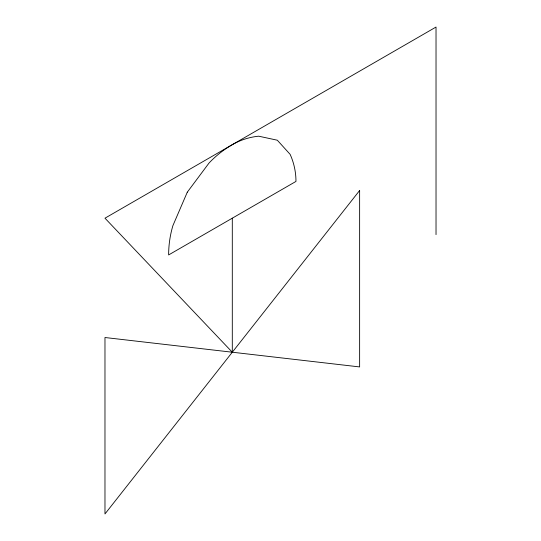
<?xml version="1.0" encoding="UTF-8"?>
<svg xmlns="http://www.w3.org/2000/svg" width="541" height="541" viewBox="0 0 541 541"><rect width="100%" height="100%" fill="white"/><g stroke="black" fill="none" stroke-linecap="round" stroke-linejoin="round"><path stroke-width="0.81" d="M436.026 234.605L436.026 27.05L104.974 218.185L232.299 352.225L232.299 218.185M187.287 192.19L172.904 225.631A102.885 102.885 0 0 0 168.636 254.939L295.968 181.424A65.691 65.691 0 0 0 290.125 154.347L277.317 140.214L258.672 136.19A65.691 65.691 0 0 0 232.299 144.67A102.885 102.885 0 0 0 209.049 163.017L187.287 192.19M359.63 190.493L104.974 513.95L104.974 337.516L359.63 366.926L359.63 190.493"/></g></svg>
